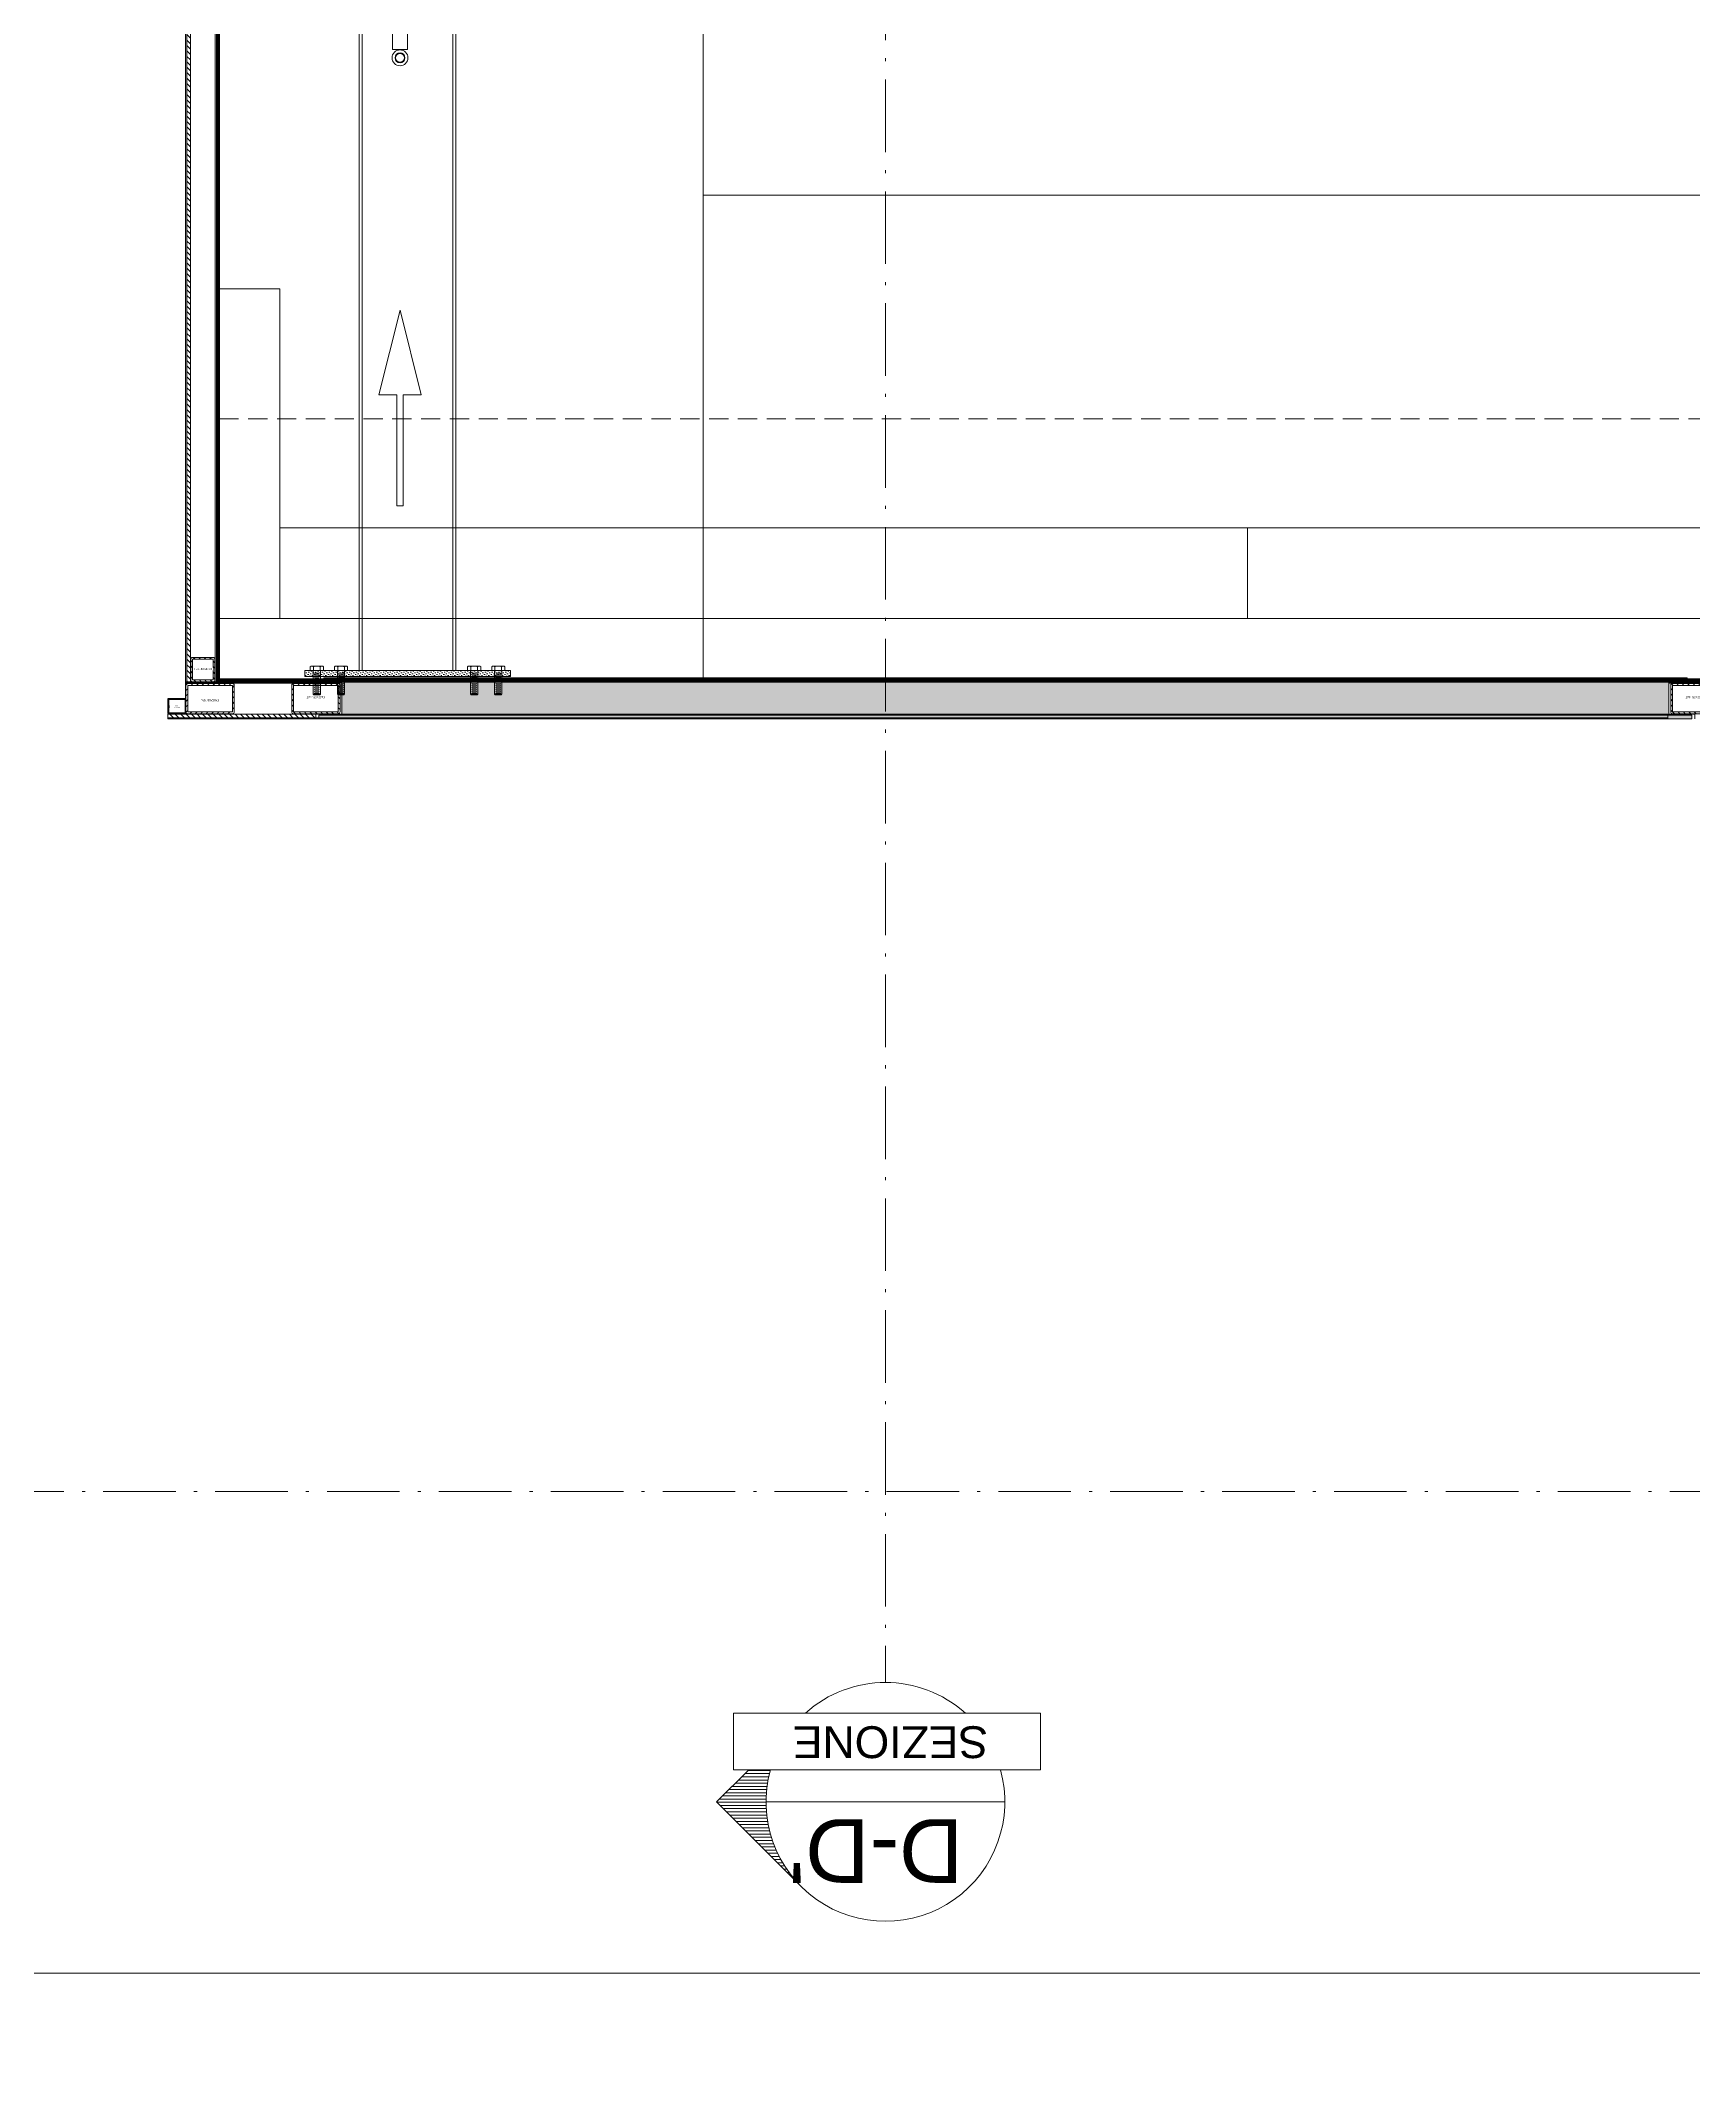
# Model space of a CAD drawing. Header units: millimetres. Extents: x -853320 to 19484, y -510814 to 9708.
# Drawn here: x 6406 to 9139, y 869 to 4226 of the extents above; entities that cross this region are included whole.
import ezdxf
from ezdxf import colors
from ezdxf.entities.mleader import LeaderData, LeaderLine
from ezdxf.enums import TextEntityAlignment as Align
from ezdxf.math import Vec2, Vec3

# ---------------------------------------------------------------- set-up
doc = ezdxf.new("R2010")
doc.units = ezdxf.units.MM
for name, pattern in [('CONTINUA', [0]), ('DASHDOT', [18.5, 12, -3, 0.5, -3]), ('NASCOSTA', [9.525, 6.35, -3.175]), ('TRATTEGGIATA2', [9.525, 6.35, -3.175])]:
    doc.linetypes.add(name, pattern=pattern)
doc.layers.add('DS_ST_quote 1_50', color=7, linetype='Continuous')
for name, color, linetype, lineweight in [('F_ARREDI', 7, 'Continuous', 5), ('F_ELETTRODOMESTICI', 40, 'Continuous', 5), ('F_ESCURSORI_slider', 7, 'Continuous', 0), ('F_Imbottiti', 83, 'Continuous', 9), ('F_IMPIANTO IDRAULICO', 7, 'Continuous', 5), ('F_INFISSI', 4, 'Continuous', 5), ('F_MINERAL WALL', 6, 'Continuous', 5), ('F_MULTI laminato OPACO', 1, 'Continuous', 5), ('F_Proiezioni', 253, 'NASCOSTA', 9), ('F_Sezioni', 5, 'Continuous', 9), ('F_VETRO', 140, 'Continuous', 5)]:
    doc.layers.add(name, color=color, linetype=linetype, lineweight=lineweight)
doc.layers.add('F_PARETI_slider', color=1, linetype='Continuous', lineweight=5, true_color=0xff0000)
doc.layers.add('F_Testi', color=7, linetype='Continuous', lineweight=5, true_color=0x136734)
doc.styles.add('ARIAL', font='arial.ttf')
doc.styles.add('DANZI-DIDASCALIE', font='Yu Gothic UI Light.ttf', dxfattribs={"height": 30})
doc.styles.add('Tahoma', font='tahoma.ttf')
doc.dimstyles.new('ISO-100', dxfattribs={"dimtxt": 100, "dimasz": 5, "dimexe": 0.25, "dimexo": 6, "dimgap": 6, "dimtad": 1, "dimtxsty": 'ARIAL', "dimblk": 'ARCHTICK', "dimcen": 2.5, "dimdle": 15, "dimse1": 1, "dimse2": 1, "dimclrd": 256, "dimclre": 256, "dimclrt": 256, "dimadec": 0, "dimazin": 0, "dimtfac": 1, "dimtmove": 0, "dimatfit": 3, "dimldrblk": 'ARCHTICK', "dimfxl": 1, "dimlwd": -1, "dimlwe": -1, "dimarcsym": 0})

# ---------------------------------------------------------------- blocks, each defined once
blk = doc.blocks.new('_Dot')
at = {"color": 0, "linetype": 'ByBlock', "lineweight": -2}
blk.add_line((-0.5, 0), (-1, 0), dxfattribs=at)
at = {"color": 0, "linetype": 'ByBlock', "const_width": 0.5}
blk.add_lwpolyline([(-0.25, 0, 1), (0.25, 0, 1)], format="xyb", close=True, dxfattribs=at)
blk = doc.blocks.new('RIV.to_pareti e soffitto_grande_lato ingresso_rev.01_pianta')
at = {"layer": 'F_MINERAL WALL', "transparency": 33554687}
h = blk.add_hatch(dxfattribs=at)
h.set_pattern_fill('ANSI31', color=256, scale=0.5)
h.set_pattern_definition([(45, (-9078, 5000), (-1.122532015, 1.122532015), [])])
h.paths.add_polyline_path([(20597.1, 3296.7), (20597.1, 4472.7), (20593.1, 4472.7), (20593.1, 3296.7)])
h = blk.add_hatch(dxfattribs=at)
h.set_pattern_fill('ANSI31', color=256, scale=0.5)
h.set_pattern_definition([(45, (0, 9), (-1.122532015, 1.122532015), [])])
h.paths.add_polyline_path([(20597.1, 3297.7), (27517.1, 3297.7), (27517.1, 3301.7), (20597.1, 3301.7)])
at = {"layer": 'F_MINERAL WALL'}
for points in [[(20597.1, 3296.7), (20597.1, 4472.7), (20593.1, 4472.7), (20593.1, 3296.7)], [(20597.1, 3297.7), (27517.1, 3297.7), (27517.1, 3301.7), (20597.1, 3301.7)]]:
    blk.add_lwpolyline(points, close=True, dxfattribs=at)
at = {"layer": 'F_MULTI laminato OPACO', "color": 3, "linetype": 'NASCOSTA'}
blk.add_lwpolyline([(29676.1, 4472.7), (20592.1, 4472.7), (20592.1, 3296.7), (29676.1, 3296.7)], close=True, dxfattribs=at)
blk = doc.blocks.new('INFISSO L.2200 MM_pianta')
at = {"layer": 'F_INFISSI'}
h = blk.add_hatch(color=9, dxfattribs=at)
h.dxf.hatch_style = 1
h.paths.add_polyline_path([(22588.7, 8745.6), (24782.7, 8745.6), (24782.7, 8807.6), (22588.7, 8807.6)])
at = {"layer": 'F_INFISSI', "true_color": 0x636466}
h = blk.add_hatch(color=251, dxfattribs=at)
h.dxf.hatch_style = 1
h.paths.add_polyline_path([(22588.7, 8747.6), (22588.7, 8745.6), (22558.7, 8745.6), (22558.7, 8747.6)])
h = blk.add_hatch(color=251, dxfattribs=at)
h.dxf.hatch_style = 1
h.paths.add_polyline_path([(24782.7, 8747.6), (24782.7, 8745.6), (24812.7, 8745.6), (24812.7, 8747.6)])
at = {"layer": 'F_VETRO'}
h = blk.add_hatch(color=8, dxfattribs=at)
h.dxf.hatch_style = 1
h.paths.add_polyline_path([(22550.7, 8813.6), (22550.7, 8807.6), (24820.7, 8807.6), (24820.7, 8813.6)])
at = {"layer": 'F_INFISSI'}
for points in [[(22588.7, 8745.6), (24782.7, 8745.6), (24782.7, 8807.6), (22588.7, 8807.6)], [(22588.7, 8747.6), (22588.7, 8745.6), (22558.7, 8745.6), (22558.7, 8747.6)], [(24782.7, 8747.6), (24782.7, 8745.6), (22588.7, 8745.6), (22588.7, 8747.6)], [(24782.7, 8747.6), (24782.7, 8745.6), (24812.7, 8745.6), (24812.7, 8747.6)]]:
    blk.add_lwpolyline(points, close=True, dxfattribs=at)
at = {"layer": 'F_VETRO'}
blk.add_lwpolyline([(22550.7, 8813.6), (22550.7, 8807.6), (24820.7, 8807.6), (24820.7, 8813.6)], close=True, dxfattribs=at)
at = {"layer": 'F_PARETI_slider', "color": 4, "lineweight": 9, "char_height": 3.549, "width": 31.855, "attachment_point": 5, "style": 'Tahoma', "bg_fill": 3, "box_fill_scale": 1.1, "bg_fill_color": 256, "bg_fill_true_color": 13158600, "bg_fill_transparency": 0}
for insert in [(22545.4, 8777.7), (24825.4, 8777.7)]:
    blk.add_mtext('Tub. 80x50x3', dxfattribs=dict(at, insert=insert))
at = {"layer": 'F_PARETI_slider', "lineweight": 9}
h = blk.add_hatch(dxfattribs=at)
h.set_pattern_fill('ANSI31', color=4, scale=2, angle=360)
h.set_pattern_definition([(45, (-441355.905, 48346.784), (-4.49012806, 4.49012806), [])])
edge = h.paths.add_edge_path()
edge.add_line((22505.7, 8758.1), (22505.7, 8802.1))
edge.add_arc((22508.7, 8802.1), 3, 90, 180, ccw=False)
edge.add_line((22508.7, 8805.1), (22582.7, 8805.1))
edge.add_arc((22582.7, 8802.1), 3, 0, 90, ccw=False)
edge.add_line((22585.7, 8802.1), (22585.7, 8758.1))
edge.add_arc((22582.7, 8758.1), 3, -90, 0, ccw=False)
edge.add_line((22582.7, 8755.1), (22508.7, 8755.1))
edge.add_arc((22508.7, 8758.1), 3, 180, 270, ccw=False)
h.paths.add_polyline_path([(22508.7, 8758.1), (22508.7, 8802.1), (22582.7, 8802.1), (22582.7, 8758.1)], flags=16)
h = blk.add_hatch(dxfattribs=at)
h.set_pattern_fill('ANSI31', color=4, scale=2, angle=360)
h.set_pattern_definition([(45, (-439075.905, 48346.784), (-4.49012806, 4.49012806), [])])
edge = h.paths.add_edge_path()
edge.add_line((24785.7, 8758.1), (24785.7, 8802.1))
edge.add_arc((24788.7, 8802.1), 3, 90, 180, ccw=False)
edge.add_line((24788.7, 8805.1), (24862.7, 8805.1))
edge.add_arc((24862.7, 8802.1), 3, 0, 90, ccw=False)
edge.add_line((24865.7, 8802.1), (24865.7, 8758.1))
edge.add_arc((24862.7, 8758.1), 3, -90, 0, ccw=False)
edge.add_line((24862.7, 8755.1), (24788.7, 8755.1))
edge.add_arc((24788.7, 8758.1), 3, 180, 270, ccw=False)
h.paths.add_polyline_path([(24788.7, 8758.1), (24788.7, 8802.1), (24862.7, 8802.1), (24862.7, 8758.1)], flags=16)
at = {"layer": 'F_INFISSI'}
for points in [[(22545.7, 8813.6), (22545.7, 8805.6), (22588.7, 8805.6), (22588.7, 8747.6)], [(24825.7, 8813.6), (24825.7, 8805.6), (24782.7, 8805.6), (24782.7, 8747.6)]]:
    blk.add_lwpolyline(points, dxfattribs=at)
at = {"layer": 'F_PARETI_slider', "color": 4, "lineweight": 9}
for points in [[(22505.7, 8758.1), (22505.7, 8802.1, -0.414214), (22508.7, 8805.1), (22582.7, 8805.1, -0.414214), (22585.7, 8802.1), (22585.7, 8758.1, -0.414214), (22582.7, 8755.1), (22508.7, 8755.1, -0.414214)], [(24785.7, 8758.1), (24785.7, 8802.1, -0.414214), (24788.7, 8805.1), (24862.7, 8805.1, -0.414214), (24865.7, 8802.1), (24865.7, 8758.1, -0.414214), (24862.7, 8755.1), (24788.7, 8755.1, -0.414214)]]:
    blk.add_lwpolyline(points, format="xyb", close=True, dxfattribs=at)
for points in [[(22508.7, 8758.1), (22508.7, 8802.1), (22582.7, 8802.1), (22582.7, 8758.1)], [(24788.7, 8758.1), (24788.7, 8802.1), (24862.7, 8802.1), (24862.7, 8758.1)]]:
    blk.add_lwpolyline(points, close=True, dxfattribs=at)
blk = doc.blocks.new('SLIDER grande_lato ingresso_pianta_rev.01')
at = {"linetype": 'Continuous', "lineweight": 9}
h = blk.add_hatch(dxfattribs=at)
h.set_pattern_fill('ANSI31', color=34, scale=2, angle=90, style=0)
h.paths.add_polyline_path([(267453, -74548.3), (267453, -75718.3), (267459, -75718.3), (267459, -74548.3)])
at = {"lineweight": 9}
h = blk.add_hatch(dxfattribs=at)
h.set_pattern_fill('ANSI31', color=1, scale=2, angle=-90)
h.set_pattern_definition([(315, (138978.0235, 210277.6857), (4.49012806, 4.49012806), [])])
h.paths.add_polyline_path([(267462.5, -75681.3), (267496.5, -75681.3), (267496.5, -75715.3), (267462.5, -75715.3)], flags=16)
edge = h.paths.add_edge_path()
edge.add_arc((267462.5, -75681.3), 3, 90, 180, ccw=False)
edge.add_line((267462.5, -75678.3), (267496.5, -75678.3))
edge.add_arc((267496.5, -75681.3), 3, 0, 90, ccw=False)
edge.add_line((267499.5, -75681.3), (267499.5, -75715.3))
edge.add_arc((267496.5, -75715.3), 3, -90, 0, ccw=False)
edge.add_line((267496.5, -75718.3), (267462.5, -75718.3))
edge.add_arc((267462.5, -75715.3), 3, 180, 270, ccw=False)
edge.add_line((267459.5, -75715.3), (267459.5, -75681.3))
at = {"linetype": 'ByBlock', "lineweight": 9}
h = blk.add_hatch(dxfattribs=at)
h.set_pattern_fill('DOTS', color=256, scale=0.3, angle=-135)
h.set_pattern_definition([(225, (7911.41985, -225969.6006), (0.1683798023, -0.5051394068), [0, -0.47625])])
h.paths.add_polyline_path([(267451, -75718.3), (267502, -75718.3), (267502, -75718.8), (267451, -75718.8)])
at = {"color": 8, "linetype": 'TRATTEGGIATA2', "lineweight": 9, "ltscale": 0.15}
blk.add_line((267664.5, -75718.8), (269858.5, -75718.8), dxfattribs=at)
at = {"color": 1}
blk.add_lwpolyline([(267502, -75718.8), (276586, -75718.8), (276586, -74523.8), (267502, -74523.8)], close=True, dxfattribs=at)
at = {"lineweight": 9}
for points in [[(267451, -75718.8), (267451, -74547.8), (267502, -74547.8), (267502, -75718.8)], [(267453, -75718.3), (267453, -74548.3), (267500, -74548.3), (267500, -75718.3)], [(267451, -75718.3), (267502, -75718.3), (267502, -75718.8), (267451, -75718.8)], [(269901.5, -75771.8), (267666.5, -75771.8), (267666.5, -75779.8), (269901.5, -75779.8)], [(267666.5, -75777.8), (269698.5, -75777.8), (269698.5, -75779.8), (267666.5, -75779.8)]]:
    blk.add_lwpolyline(points, close=True, dxfattribs=at)
at = {"color": 32, "linetype": 'ByBlock', "lineweight": 9}
blk.add_lwpolyline([(267453, -74548.3), (267453, -75718.3), (267459, -75718.3), (267459, -74548.3)], close=True, dxfattribs=at)
at = {"color": 1, "lineweight": 9}
blk.add_lwpolyline([(267459.5, -75681.3, -0.414214), (267462.5, -75678.3), (267496.5, -75678.3, -0.414214), (267499.5, -75681.3), (267499.5, -75715.3, -0.414214), (267496.5, -75718.3), (267462.5, -75718.3, -0.414214), (267459.5, -75715.3)], format="xyb", close=True, dxfattribs=at)
blk.add_lwpolyline([(267462.5, -75681.3), (267496.5, -75681.3), (267496.5, -75715.3), (267462.5, -75715.3)], close=True, dxfattribs=at)
for points in [[(267709.5, -75718.8), (267451, -75718.8), (267451, -75720.8), (267709.5, -75720.8)], [(269903.5, -75718.8), (271161.5, -75718.8), (271161.5, -75720.8), (269903.5, -75720.8)], [(267666.5, -75777.8), (269901.5, -75777.8), (269901.5, -75779.8), (267666.5, -75779.8)]]:
    blk.add_lwpolyline(points, close=True)
at = {"color": 30, "lineweight": 9, "attachment_point": 5, "style": 'Tahoma', "bg_fill": 3, "box_fill_scale": 1.1, "bg_fill_color": 256, "bg_fill_true_color": 13158600, "bg_fill_transparency": 0}
for s, insert, char_height, width in [('Tub. \\P{\\C6;30}x25x1,5', (267436.4, -75759.7), 1.5, 25.362), ('Tub. 80x50x3', (267491.3, -75748.8), 3.549, 31.855)]:
    blk.add_mtext(s, dxfattribs=dict(at, insert=insert, char_height=char_height, width=width))
at = {"lineweight": 9}
h = blk.add_hatch(dxfattribs=at)
h.set_pattern_fill('ANSI31', color=1, scale=2)
h.set_pattern_definition([(45, (-188705.0826, -35464.952), (-4.49012806, 4.49012806), [])])
edge = h.paths.add_edge_path()
edge.add_line((267421.5, -75769.8), (267421.5, -75747.8))
edge.add_arc((267423, -75747.8), 1.5, 90, 180, ccw=False)
edge.add_line((267423, -75746.3), (267450, -75746.3))
edge.add_arc((267450, -75747.8), 1.5, 0, 90, ccw=False)
edge.add_line((267451.5, -75747.8), (267451.5, -75769.8))
edge.add_arc((267450, -75769.8), 1.5, -90, 0, ccw=False)
edge.add_line((267450, -75771.3), (267423, -75771.3))
edge.add_arc((267423, -75769.8), 1.5, 180, 270, ccw=False)
h.paths.add_polyline_path([(267423, -75769.8), (267423, -75747.8), (267450, -75747.8), (267450, -75769.8)], flags=16)
h = blk.add_hatch(dxfattribs=at)
h.set_pattern_fill('ANSI31', color=1, scale=2)
h.set_pattern_definition([(45, (-188690.0826, -36179.7127), (-4.49012806, 4.49012806), [])])
edge = h.paths.add_edge_path()
edge.add_line((267451.5, -75768.3), (267451.5, -75724.3))
edge.add_arc((267454.5, -75724.3), 3, 90, 180, ccw=False)
edge.add_line((267454.5, -75721.3), (267528.5, -75721.3))
edge.add_arc((267528.5, -75724.3), 3, 0, 90, ccw=False)
edge.add_line((267531.5, -75724.3), (267531.5, -75768.3))
edge.add_arc((267528.5, -75768.3), 3, -90, 0, ccw=False)
edge.add_line((267528.5, -75771.3), (267454.5, -75771.3))
edge.add_arc((267454.5, -75768.3), 3, 180, 270, ccw=False)
h.paths.add_polyline_path([(267454.5, -75768.3), (267454.5, -75724.3), (267528.5, -75724.3), (267528.5, -75768.3)], flags=16)
at = {"linetype": 'Continuous', "lineweight": 9}
h = blk.add_hatch(dxfattribs=at)
h.set_pattern_fill('ANSI31', color=34, scale=2, angle=90, style=0)
h.set_pattern_definition([(135, (-200, 0.505), (-4.49012806, -4.49012806), [])])
h.paths.add_polyline_path([(267421.5, -75777.8), (267666.5, -75777.8), (267666.5, -75771.8), (267421.5, -75771.8)])
at = {"lineweight": 9}
for p, q in [((267451, -75745.8), (267421.5, -75745.8)), ((267451, -75718.8), (267451, -75745.8))]:
    blk.add_line(p, q, dxfattribs=at)
at = {"color": 1, "lineweight": 9}
for points in [[(267421.5, -75769.8), (267421.5, -75747.8, -0.414214), (267423, -75746.3), (267450, -75746.3, -0.414214), (267451.5, -75747.8), (267451.5, -75769.8, -0.414214), (267450, -75771.3), (267423, -75771.3, -0.414214)], [(267451.5, -75768.3), (267451.5, -75724.3, -0.414214), (267454.5, -75721.3), (267528.5, -75721.3, -0.414214), (267531.5, -75724.3), (267531.5, -75768.3, -0.414214), (267528.5, -75771.3), (267454.5, -75771.3, -0.414214)]]:
    blk.add_lwpolyline(points, format="xyb", close=True, dxfattribs=at)
for points in [[(267454.5, -75768.3), (267454.5, -75724.3), (267528.5, -75724.3), (267528.5, -75768.3)], [(267423, -75769.8), (267423, -75747.8), (267450, -75747.8), (267450, -75769.8)]]:
    blk.add_lwpolyline(points, close=True, dxfattribs=at)
at = {"color": 32, "linetype": 'ByBlock', "lineweight": 9}
blk.add_lwpolyline([(267421.5, -75777.8), (267666.5, -75777.8), (267666.5, -75771.8), (267421.5, -75771.8)], close=True, dxfattribs=at)
blk.add_lwpolyline([(267421.5, -75779.8), (267666.5, -75779.8), (267666.5, -75777.8), (267421.5, -75777.8)], close=True)
at = {"color": 30, "lineweight": 9, "insert": (267480, -75697.3), "char_height": 3.549, "width": 31.855, "attachment_point": 5, "style": 'Tahoma', "bg_fill": 3, "box_fill_scale": 1.1, "bg_fill_color": 256, "bg_fill_true_color": 13158600, "bg_fill_transparency": 0}
blk.add_mtext('Tub. 40x40x3', dxfattribs=at)
at = {"color": 1, "xscale": -1, "rotation": 180}
blk.add_blockref('INFISSO L.2200 MM_pianta', (245120.8, -66966.2), dxfattribs=at)
blk = doc.blocks.new('DIVANO_pianta')
at = {"layer": 'F_Imbottiti'}
for points in [[(21441.1, 3277.7), (20641.1, 3277.7), (20641.1, 4472.7), (21441.1, 4472.7)], [(23241.1, 3277.7), (21441.1, 3277.7), (21441.1, 4077.7), (23241.1, 4077.7)], [(20641.1, 3377.7), (20741.1, 3377.7), (20741.1, 3922.7), (20641.1, 3922.7)], [(21441.1, 3527.7), (20741.1, 3527.7), (20741.1, 3377.7), (21441.1, 3377.7)], [(21441.1, 3527.7), (20741.1, 3527.7), (20741.1, 3377.7), (21441.1, 3377.7)], [(22341.1, 3527.7), (21441.1, 3527.7), (21441.1, 3377.7), (22341.1, 3377.7)], [(23241.1, 3527.7), (22341.1, 3527.7), (22341.1, 3377.7), (23241.1, 3377.7)], [(21441.1, 3377.7), (20641.1, 3377.7), (20641.1, 3277.7), (21441.1, 3277.7)], [(23241.1, 3377.7), (21441.1, 3377.7), (21441.1, 3277.7), (23241.1, 3277.7)]]:
    blk.add_lwpolyline(points, close=True, dxfattribs=at)
blk = doc.blocks.new('*X61')
at = {"color": 0}
for p, q in [((14.5883, 15.18), (14.589, 15.18)), ((14.5283, 15.12), (14.5448, 15.12)), ((14.5383, 15.13), (14.5509, 15.13)), ((14.5483, 15.14), (14.5575, 15.14)), ((14.5583, 15.15), (14.5646, 15.15)), ((14.5683, 15.16), (14.5722, 15.16)), ((14.5783, 15.17), (14.5803, 15.17)), ((14.4683, 15.06), (14.5161, 15.06)), ((14.4783, 15.07), (14.52, 15.07)), ((14.4883, 15.08), (14.5242, 15.08)), ((14.4983, 15.09), (14.5288, 15.09)), ((14.5083, 15.1), (14.5337, 15.1)), ((14.5183, 15.11), (14.5391, 15.11)), ((14.3983, 14.99), (14.4974, 14.99)), ((14.4083, 15), (14.4992, 15)), ((14.4183, 15.01), (14.5012, 15.01)), ((14.4283, 15.02), (14.5036, 15.02)), ((14.4383, 15.03), (14.5063, 15.03)), ((14.4483, 15.04), (14.5092, 15.04)), ((14.4583, 15.05), (14.5125, 15.05)), ((14.3383, 14.93), (14.4923, 14.93)), ((14.3483, 14.94), (14.4925, 14.94)), ((14.3583, 14.95), (14.4929, 14.95)), ((14.3683, 14.96), (14.4936, 14.96)), ((14.3783, 14.97), (14.4946, 14.97)), ((14.3883, 14.98), (14.4959, 14.98)), ((14.3457, 14.92), (14.4924, 14.92)), ((14.3557, 14.91), (14.4928, 14.91)), ((14.3657, 14.9), (14.4934, 14.9)), ((14.3757, 14.89), (14.4943, 14.89)), ((14.3857, 14.88), (14.4955, 14.88)), ((14.3957, 14.87), (14.497, 14.87)), ((14.4057, 14.86), (14.4987, 14.86)), ((14.4157, 14.85), (14.5007, 14.85)), ((14.4257, 14.84), (14.503, 14.84)), ((14.4357, 14.83), (14.5055, 14.83))]:
    blk.add_line(p, q, dxfattribs=at)
blk = doc.blocks.new('Vite M12x40')
at = {"color": 70, "lineweight": 5}
for p, q in [((455478.1, -4095.1), (455477.3, -4095.9)), ((455477.3, -4106.3), (455477.3, -4095.9)), ((455478.1, -4095.1), (455517.3, -4095.1)), ((455478.1, -4107.1), (455478.1, -4095.1)), ((455517.3, -4112), (455517.3, -4090.2)), ((455523.7, -4090.2), (455517.3, -4090.2)), ((455517.3, -4095.7), (455523.7, -4095.7)), ((455524.7, -4091.5), (455523.7, -4090.2)), ((455524.7, -4110.7), (455524.7, -4091.5)), ((455478.1, -4107.1), (455477.3, -4106.3)), ((455478.1, -4107.1), (455517.3, -4107.1)), ((455479.3, -4096.7), (455479.8, -4105.5)), ((455481.1, -4097.7), (455481.4, -4104.5)), ((455482.7, -4096.7), (455483.2, -4105.5)), ((455484.4, -4097.7), (455484.8, -4104.5)), ((455486.1, -4096.7), (455486.6, -4105.5)), ((455487.8, -4097.7), (455488.2, -4104.5)), ((455489.4, -4096.7), (455489.9, -4105.5)), ((455491.2, -4097.7), (455491.5, -4104.5)), ((455492.8, -4096.7), (455493.3, -4105.5)), ((455494.5, -4097.7), (455494.9, -4104.5)), ((455496.2, -4096.7), (455496.7, -4105.5)), ((455497.9, -4097.7), (455498.3, -4104.5)), ((455499.5, -4096.7), (455500, -4105.5)), ((455501.3, -4097.7), (455501.7, -4104.5)), ((455502.9, -4096.7), (455503.4, -4105.5)), ((455504.6, -4097.7), (455505, -4104.5)), ((455506.3, -4096.7), (455506.8, -4105.5)), ((455508, -4097.7), (455508.4, -4104.5)), ((455509.6, -4096.7), (455510.1, -4105.5)), ((455511.4, -4097.7), (455511.8, -4104.5)), ((455513, -4096.7), (455513.5, -4105.5)), ((455523.7, -4106.6), (455517.3, -4106.6)), ((455523.7, -4112), (455517.3, -4112)), ((455524.7, -4110.7), (455523.7, -4112))]:
    blk.add_line(p, q, dxfattribs=at)
for centre, radius, start, end in [((455520.4, -4092.9), 4.25, 320.1295, 39.8705), ((455509.2, -4101.1), 15.5, 339.4427, 20.5573), ((455520.4, -4109.3), 4.25, 320.1295, 39.8705)]:
    blk.add_arc(centre, radius, start, end, dxfattribs=at)
blk = doc.blocks.new('Pist. c.1150 aperti')
at = {"lineweight": 9}
h = blk.add_hatch(dxfattribs=at)
h.set_pattern_fill('DOTS', color=5, scale=2.5, angle=-45)
h.set_pattern_definition([(315, (309749.5915, 235084.7563), (4.209495057, 1.40316502), [0, -3.96875])])
h.paths.add_polyline_path([(461218.3, -18193.2), (461218.3, -18183.2), (461558.3, -18183.2), (461558.3, -18193.2)])
at = {"color": 175, "linetype": 'Continuous', "lineweight": 5}
for points in [[(461468.3, -15923.2), (461468.3, -18183.2), (461308.3, -18183.2), (461308.3, -15923.2)], [(461463.3, -15923.2), (461463.3, -18183.2), (461313.3, -18183.2), (461313.3, -15923.2)], [(461463.3, -18183.2), (461468.3, -18183.2), (461468.3, -16003.2), (461463.3, -16003.2)]]:
    blk.add_lwpolyline(points, close=True, dxfattribs=at)
at = {"color": 135, "lineweight": 5}
blk.add_lwpolyline([(461388.3, -15984.5), (461388.3, -17156.5), (461363.3, -17156.5), (461363.3, -15984.5), (461388.3, -15984.5)], dxfattribs=at)
at = {"color": 1, "lineweight": 5}
blk.add_lwpolyline([(461370.8, -17911), (461370.8, -17727.2), (461340.8, -17727.2), (461375.8, -17587.2), (461410.8, -17727.2), (461380.8, -17727.2), (461380.8, -17911)], close=True, dxfattribs=at)
at = {"color": 5, "lineweight": 9}
blk.add_lwpolyline([(461218.3, -18193.2), (461218.3, -18183.2), (461558.3, -18183.2), (461558.3, -18193.2)], close=True, dxfattribs=at)
at = {"color": 135, "lineweight": 5}
for radius in [13.2, 8.25, 7.25]:
    blk.add_circle((461375.8, -17170.2), radius, dxfattribs=at)
at = {"color": 1, "lineweight": 5, "rotation": 90.00000000000001}
for p in [(457137.2, -473700.6), (457177.2, -473700.6)]:
    blk.add_blockref('Vite M12x40', p, dxfattribs=at)
at = {"color": 1, "lineweight": 5, "xscale": -1, "rotation": 270}
for p in [(465599.4, -473700.6), (465639.4, -473700.6)]:
    blk.add_blockref('Vite M12x40', p, dxfattribs=at)
blk = doc.blocks.new('_ArchTick')
at = {"color": 0, "linetype": 'ByBlock', "const_width": 0.15}
blk.add_lwpolyline([(-0.5, -0.5), (0.5, 0.5)], dxfattribs=at)
blk = doc.blocks.new('*D146')
at = {"layer": 'Defpoints', "color": 0, "transparency": 16777216}
for p in [(5588.6, 7348.8), (19268.5, 2810.7), (19483.8, 2810.7)]:
    blk.add_point(p, dxfattribs=at)
at = {"layer": 'DS_ST_quote 1_50', "transparency": 16777216}
blk.add_line((19268.5, 7363.8), (19268.5, 2795.7), dxfattribs=at)
at = {"layer": 'DS_ST_quote 1_50', "transparency": 16777216, "xscale": 5, "yscale": 5, "zscale": 5}
for p, rotation in [((19268.5, 7348.8), 90), ((19268.5, 2810.7), 270)]:
    blk.add_blockref('_ArchTick', p, dxfattribs=dict(at, rotation=rotation))
at = {"layer": 'DS_ST_quote 1_50', "transparency": 16777216, "insert": (19202.4, 5079.7), "char_height": 100, "attachment_point": 5, "rotation": 90, "style": 'ARIAL'}
blk.add_mtext('4538,15', dxfattribs=at)
blk = doc.blocks.new('BAGNO-LAVANDERIA_pianta_sol.B')
at = {"layer": 'F_ELETTRODOMESTICI', "color": 5, "ltscale": 5}
ml = blk.add_multileader_mtext('Standard', dxfattribs=at)
ml.set_content('{\\fYu Gothic UI Light|b0|i0|c128|p34;BASAMENTO c/cassetto} ditta MIELE art.WTS 610', color=5, style='DANZI-DIDASCALIE')
ml.set_leader_properties(color=256, linetype='ByLayer', lineweight=-1)
ml.set_arrow_properties(name='DOT')
ml.build(insert=Vec2(0, 0))
ml.multileader.update_dxf_attribs({"arrow_head_size": 5, "scale": 5})
ctx = ml.context
ctx.base_point, ctx.scale, ctx.char_height, ctx.arrow_head_size, ctx.landing_gap_size, ctx.plane_origin, ctx.plane_x_axis, ctx.plane_y_axis = Vec3(865729, 518190.6), 5, 25, 5, 10, Vec3(865692, 518253.3), Vec3(0, -1), Vec3(1, 0)
notes = []
notes.append((ctx, [(0, (0, 0, 0), (0, 0), (1, 0), 1, [])]))
ctx.mtext.insert, ctx.mtext.text_direction, ctx.mtext.rotation, ctx.mtext.width, ctx.mtext.flow_direction = Vec3(865741.7, 518180.6), Vec3(0, -1), 4.712389, 471.574, 5
ml = blk.add_multileader_mtext('Standard', dxfattribs=at)
ml.set_content('{\\fYu Gothic UI Light|b0|i0|c128|p34;LAVASCIUGA} ditta MIELE art.WTD165 WPM 8/5kg', color=5, style='DANZI-DIDASCALIE')
ml.set_leader_properties(color=256, linetype='ByLayer', lineweight=-1)
ml.set_arrow_properties(name='DOT')
ml.build(insert=Vec2(0, 0))
ml.multileader.update_dxf_attribs({"arrow_head_size": 5, "scale": 5})
ctx = ml.context
ctx.base_point, ctx.scale, ctx.char_height, ctx.arrow_head_size, ctx.landing_gap_size, ctx.plane_origin, ctx.plane_x_axis, ctx.plane_y_axis = Vec3(865852.8, 518185.3), 5, 25, 5, 10, Vec3(865819.8, 518247.9), Vec3(0, -1), Vec3(1, 0)
notes.append((ctx, [(0, (0, 0, 0), (0, 0), (1, 0), 1, [])]))
ctx.mtext.insert, ctx.mtext.text_direction, ctx.mtext.rotation, ctx.mtext.width, ctx.mtext.flow_direction = Vec3(865869.5, 518175.3), Vec3(0, -1), 4.712389, 377.017, 5
for ctx, leaders in notes:
    for number, flags, end, landing, length, lines in leaders:
        leader = LeaderData()
        leader.index, (leader.has_last_leader_line, leader.has_dogleg_vector, leader.attachment_direction) = number, flags
        leader.last_leader_point, leader.dogleg_vector, leader.dogleg_length = Vec3(end), Vec3(landing), length
        for number, points, colour, breaks in lines:
            line = LeaderLine()
            line.index, line.vertices, line.color, line.breaks = number, Vec3.list(points), colors.encode_raw_color(colour), breaks
            leader.lines.append(line)
        ctx.leaders.append(leader)

msp = doc.modelspace()

# ---------------------------------------------------------------- linework, layer by layer
at = {"layer": 'F_Sezioni', "color": 2, "linetype": 'CONTINUA', "lineweight": 15}
for p, q in [((7523.732, 1314.336), (7576.909, 1367.513)), ((7523.732, 1314.336), (7663.341, 1174.726)), ((8000.388, 1314.336), (7605.513, 1314.336))]:
    msp.add_line(p, q, dxfattribs=at)
at = {"layer": 'F_Sezioni', "color": 3, "linetype": 'DASHDOT', "lineweight": 15, "ltscale": 10}
msp.add_lwpolyline([(1972.521, 1953.578), (1884.722, 2066.125), (1884.722, 1827.477), (16976.055, 1827.477)], dxfattribs=at)
at = {"layer": 'F_Sezioni', "color": 2}
msp.add_lwpolyline([(7551.902, 1367.513), (7551.902, 1460.993), (8059.193, 1460.993), (8059.193, 1367.513)], close=True, dxfattribs=at)
at = {"layer": 'F_Sezioni', "color": 2, "linetype": 'CONTINUA', "lineweight": 15}
for start, end in [(47.970836, 132.029164), (164.375074, 15.624926)]:
    msp.add_arc((7802.95, 1314.336), 197.438, start, end, dxfattribs=at)
at = {"layer": 'F_Testi'}
msp.add_lwpolyline([(1358.513, 9708.34), (17663.857, 9708.34), (17663.857, 1031.418), (1358.513, 1031.418)], close=True, dxfattribs=at)
msp.add_lwpolyline([(1358.513, 9708.34), (17663.857, 9708.34), (17663.857, 1031.418), (1358.513, 1031.418)], close=True, dxfattribs=at)

# ---------------------------------------------------------------- block references
at = {"layer": 'F_ARREDI', "color": 2, "lineweight": 5}
msp.add_blockref('BAGNO-LAVANDERIA_pianta_sol.B', (-853319.899, -510814.178), dxfattribs=at)
at = {"layer": 'F_IMPIANTO IDRAULICO', "color": 1}
msp.add_blockref('RIV.to_pareti e soffitto_grande_lato ingresso_rev.01_pianta', (-13895.268, -130.845), dxfattribs=at)
at = {"layer": 'F_Sezioni', "color": 2, "lineweight": 15, "extrusion": (0, 0, -1), "xscale": 526.5, "yscale": 526.5, "zscale": -526.5, "rotation": 180}
msp.add_blockref('*X61', (24.697, 9174.297), dxfattribs=at)

# ---------------------------------------------------------------- texts
at = {"layer": 'F_Sezioni', "color": 2, "linetype": 'CONTINUA', "lineweight": 15, "style": 'ARIAL'}
msp.add_attdef('SEZIONE', text='', height=52.65, rotation=180, dxfattribs=at).set_placement((7811.264, 1413.055), align=Align.MIDDLE)
at = {"layer": 'F_Testi', "linetype": 'Continuous', "style": 'ARIAL'}
msp.add_attdef("D-D'", text='', height=105.3, rotation=180, dxfattribs=at).set_placement((7787.226, 1233.072), align=Align.MIDDLE)

# ---------------------------------------------------------------- next in the draw order: block references
at = {"layer": 'F_PARETI_slider', "linetype": 'ByBlock', "lineweight": 13}
msp.add_blockref('SLIDER grande_lato ingresso_pianta_rev.01', (-260805.128, 78884.665), dxfattribs=at)

# ---------------------------------------------------------------- next in the draw order: linework, layer by layer
at = {"layer": 'F_Proiezioni', "ltscale": 5}
msp.add_lwpolyline([(6701.851, 3600.815), (9301.851, 3600.815), (9301.851, 3170.815), (6701.851, 3170.815)], close=True, dxfattribs=at)
at = {"layer": 'F_Sezioni', "color": 3, "linetype": 'DASHDOT', "lineweight": 15, "ltscale": 10}
msp.add_lwpolyline([(7676.849, 8514.312), (7564.302, 8602.111), (7802.95, 8602.111), (7802.95, 1511.773)], dxfattribs=at)

# ---------------------------------------------------------------- next in the draw order: block references
at = {"layer": 'F_ESCURSORI_slider', "lineweight": 13}
msp.add_blockref('Pist. c.1150 aperti', (-454375.438, 21368.058), dxfattribs=at)
at = {"layer": 'F_Imbottiti'}
msp.add_blockref('DIVANO_pianta', (-13939.252, -106.845), dxfattribs=at)

# ---------------------------------------------------------------- next in the draw order: dimensions: what is measured, and where the dimension line sits
at = {"layer": 'DS_ST_quote 1_50', "color": 4}
dim = msp.add_linear_dim(base=(19268.5243, 2810.6601), p1=(5588.556, 7348.8148), p2=(19483.824, 2810.6601), angle=90, dimstyle='ISO-100', dxfattribs=at)
dim.commit()
dim.dimension.update_dxf_attribs({"geometry": '*D146', "text_midpoint": (19202.4288, 5079.7375)})

doc.saveas('drawing.dxf')
